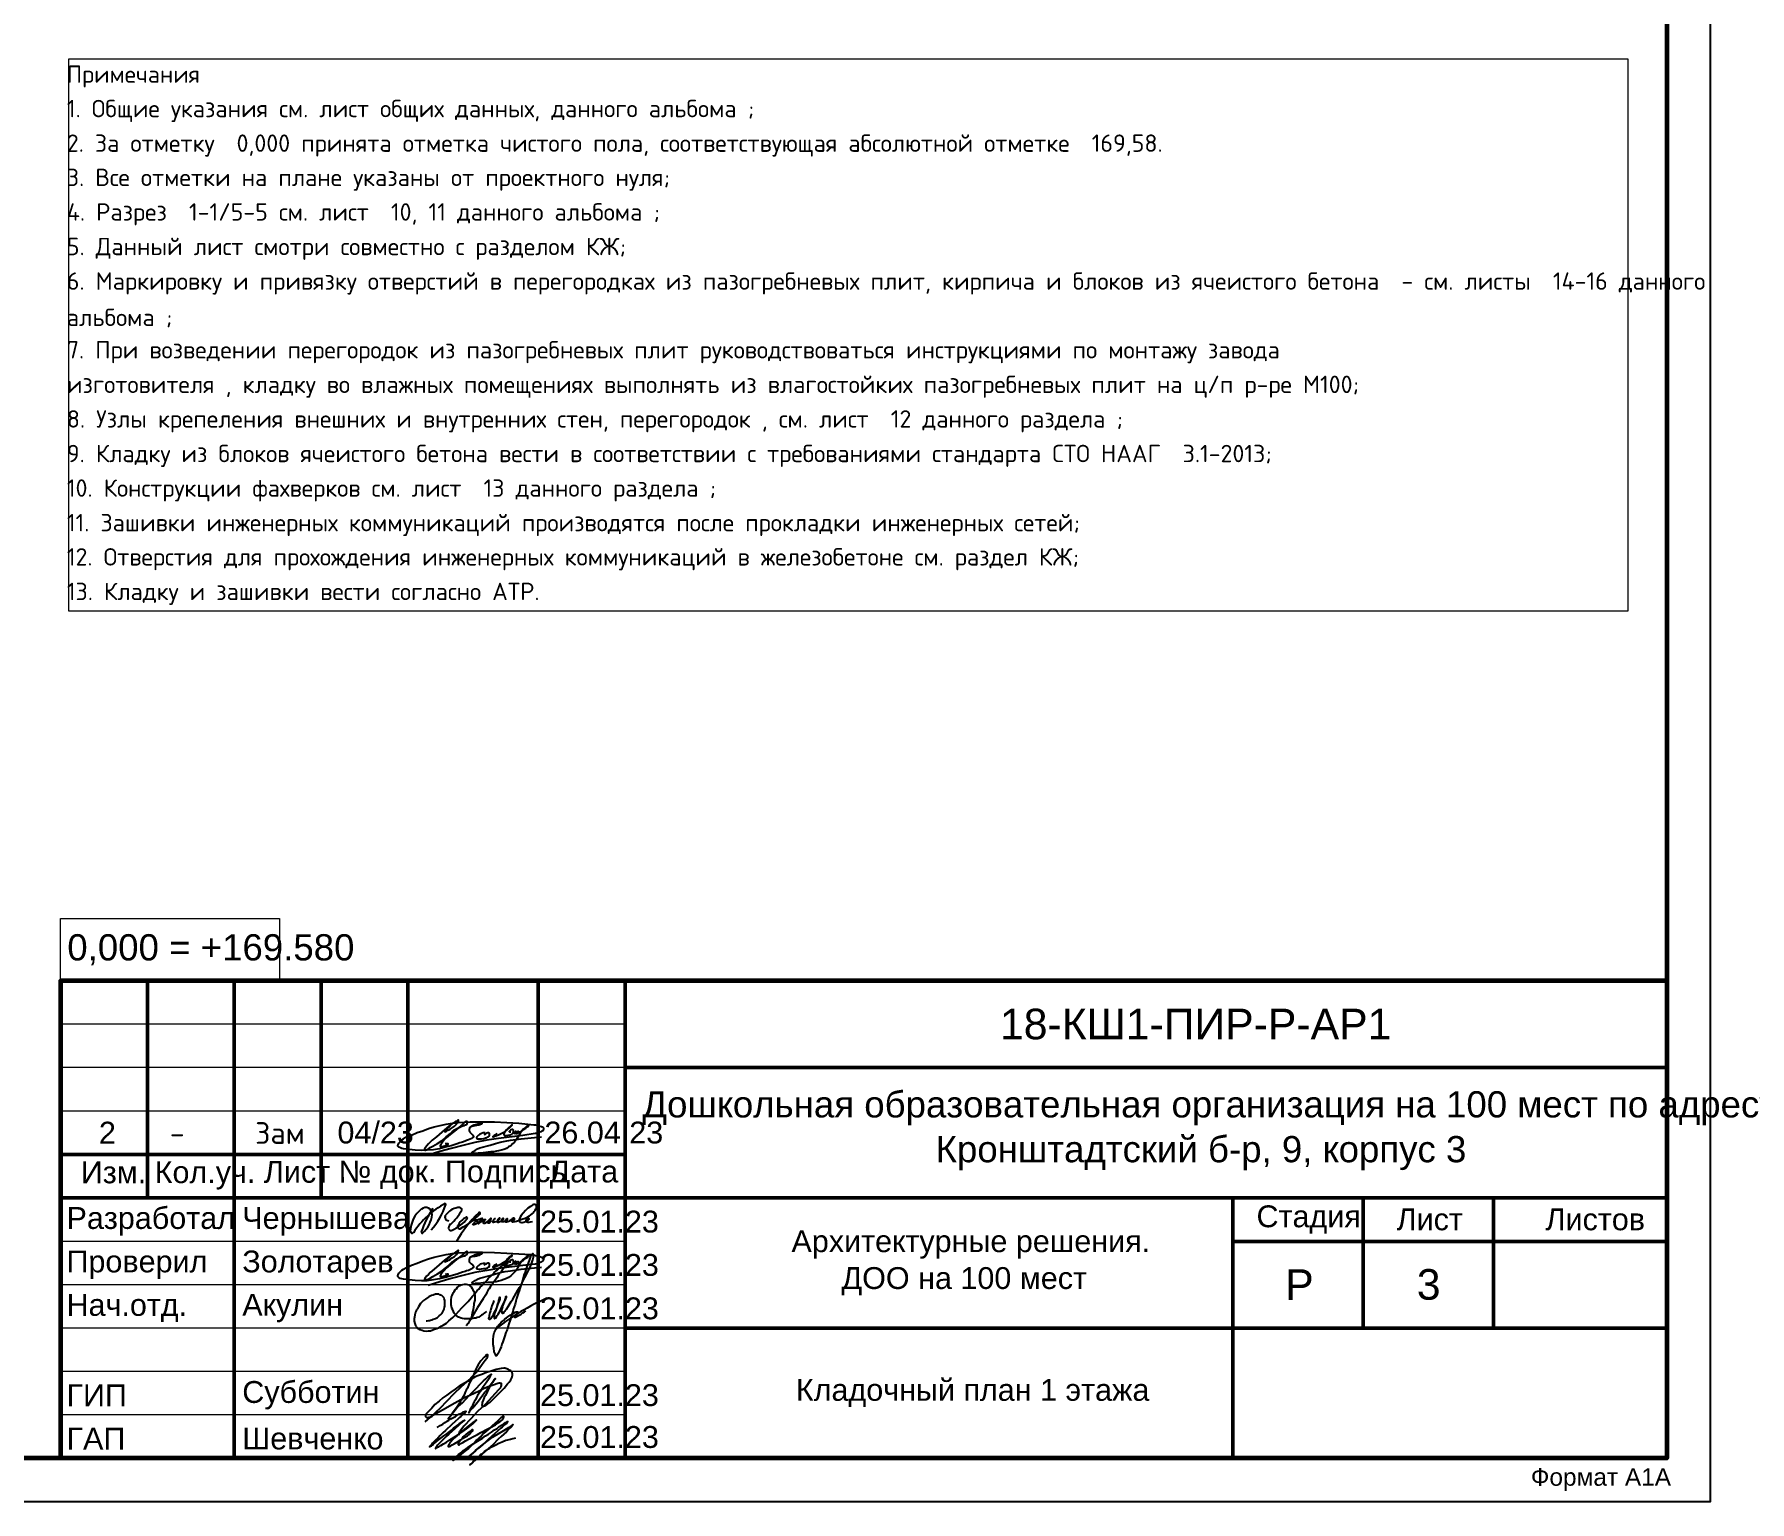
# Model space of a CAD drawing. Header units: millimetres. Extents: x -84737 to 172119, y -43083 to 59399.
# Drawn here: x 64833 to 84586, y -43083 to -26190 of the extents above; entities that cross this region are included whole.
import ezdxf

# ---------------------------------------------------------------- set-up
doc = ezdxf.new("R2010")
doc.units = ezdxf.units.MM
for name, color, linetype in [('PDF _Аннотации', 7, 'Continuous'), ('PDF _Видовые экраны', 7, 'Continuous'), ('PDF _Основные надписи', 7, 'Continuous'), ('PDF _Текст', 7, 'Continuous')]:
    doc.layers.add(name, color=color, linetype=linetype)
doc.styles.add('PDF GOSTCommon', font='arial.ttf')
doc.styles.add('PDF ISOCPEUR', font='isocpeur.ttf')

msp = doc.modelspace()

# ---------------------------------------------------------------- linework, layer by layer
at = {"layer": 'PDF _Аннотации', "lineweight": 9}
msp.add_lwpolyline([(83633, -36085), (83633, -37085), (82634, -37085)], dxfattribs=at)
at = {"layer": 'PDF _Аннотации', "lineweight": 60}
msp.add_lwpolyline([(83633, -37085), (65134, -37085), (65134, -42583)], dxfattribs=at)
at = {"layer": 'PDF _Аннотации', "lineweight": 50}
for points in [[(66137, -37085), (66137, -39586)], [(67136, -37085), (67136, -42583)], [(68135, -37085), (68135, -39586)], [(69134, -37085), (69134, -42583)], [(70637, -37085), (70637, -42583)], [(71636, -37085), (71636, -42583)], [(83633, -38084), (71636, -38084)], [(71636, -39087), (65134, -39087)], [(83633, -39586), (71636, -39586), (65134, -39586)], [(78633, -39586), (78633, -42583)], [(80136, -39586), (80136, -40086), (80136, -41085)], [(81635, -39586), (81635, -40086), (81635, -41085)], [(83633, -40086), (78633, -40086)], [(83633, -41085), (71636, -41085)]]:
    msp.add_lwpolyline(points, dxfattribs=at)
at = {"layer": 'PDF _Аннотации', "lineweight": 18}
for points in [[(71636, -37584), (65134, -37584)], [(71636, -38084), (65134, -38084)], [(71636, -38587), (65134, -38587)], [(71636, -40086), (65134, -40086)], [(71636, -40585), (65134, -40585)], [(71636, -41085), (65134, -41085)], [(71636, -41584), (65134, -41584)], [(71636, -42084), (65134, -42084)]]:
    msp.add_lwpolyline(points, dxfattribs=at)
at = {"layer": 'PDF _Аннотации', "lineweight": 25}
for points in [[(69854, -38769), (69879, -38752), (69896, -38744), (69913, -38740), (69930, -38735), (69951, -38731), (69972, -38727), (69981, -38723), (69985, -38727), (69985, -38731), (69981, -38735), (69972, -38740), (69964, -38744), (69951, -38748), (69926, -38752), (69905, -38757), (69888, -38761), (69871, -38765), (69858, -38769), (69849, -38774), (69845, -38778), (69845, -38786), (69841, -38795), (69841, -38803), (69841, -38812), (69845, -38820), (69849, -38829), (69862, -38846), (69879, -38858), (69883, -38862), (69888, -38871), (69892, -38875), (69892, -38879), (69892, -38888), (69888, -38892), (69879, -38896), (69871, -38901), (69833, -38917), (69811, -38926), (69794, -38934), (69765, -38943), (69735, -38951), (69701, -38964), (69634, -38985), (69566, -39002), (69498, -39019), (69430, -39032), (69358, -39036), (69291, -39040), (69219, -39036), (69151, -39028), (69083, -39019), (69066, -39015), (69049, -39011), (69032, -39002), (69024, -38994), (69020, -38989), (69020, -38981), (69024, -38973), (69032, -38956), (69045, -38939), (69054, -38926), (69066, -38917), (69083, -38905), (69113, -38888), (69176, -38862), (69240, -38833), (69308, -38812), (69371, -38786), (69439, -38769), (69507, -38752), (69574, -38735), (69646, -38727), (69714, -38719), (69786, -38714), (69854, -38710), (69926, -38710), (69993, -38710), (70133, -38710), (70273, -38719), (70413, -38727), (70552, -38740), (70586, -38744), (70603, -38744), (70620, -38748), (70654, -38761), (70675, -38765), (70683, -38769), (70692, -38774), (70696, -38778), (70696, -38786), (70696, -38795), (70692, -38803), (70688, -38812), (70679, -38816), (70667, -38824), (70633, -38837), (70616, -38846), (70599, -38846), (70459, -38867), (70180, -38901), (70044, -38922), (69905, -38947), (69769, -38981), (69634, -39015), (69502, -39053), (69367, -39095)], [(69621, -38761), (69574, -38803), (69566, -38812), (69562, -38820), (69562, -38824), (69579, -38816), (69596, -38807), (69608, -38803), (69621, -38795), (69646, -38778), (69672, -38761), (69693, -38735), (69701, -38723), (69710, -38710), (69718, -38706), (69718, -38697), (69718, -38693), (69718, -38689), (69714, -38689), (69710, -38689), (69697, -38702), (69684, -38706), (69659, -38723), (69608, -38761), (69557, -38803), (69464, -38884), (69413, -38922), (69392, -38943), (69371, -38964), (69350, -38989), (69329, -39015), (69325, -39019), (69325, -39028), (69325, -39032), (69329, -39036), (69333, -39036), (69337, -39036), (69354, -39028), (69367, -39023), (69392, -39006), (69422, -38989), (69477, -38960), (69528, -38926), (69574, -38884), (69625, -38846), (69646, -38824), (69672, -38803), (69697, -38786), (69727, -38774), (69756, -38761), (69786, -38752), (69799, -38744), (69807, -38744), (69811, -38740), (69816, -38731), (69820, -38723), (69820, -38714), (69820, -38710), (69816, -38706), (69811, -38706), (69803, -38706), (69799, -38710), (69790, -38714), (69769, -38735), (69672, -38816), (69621, -38854), (69574, -38896), (69553, -38917), (69532, -38943), (69524, -38956), (69515, -38968), (69511, -38977), (69507, -38981), (69507, -38985), (69507, -38989), (69515, -38989), (69524, -38994), (69532, -38994), (69545, -38989), (69574, -38981), (69583, -38977), (69591, -38973), (69600, -38964), (69591, -38964), (69583, -38964), (69566, -38964)], [(70383, -38812), (70374, -38820), (70366, -38829), (70362, -38837), (70357, -38841), (70357, -38846), (70366, -38841), (70374, -38837), (70387, -38829), (70391, -38824), (70404, -38816), (70404, -38820), (70400, -38824), (70391, -38829), (70383, -38833), (70374, -38837), (70374, -38841), (70383, -38846), (70391, -38846), (70404, -38837), (70417, -38829), (70442, -38816), (70468, -38799), (70493, -38782), (70518, -38765), (70523, -38761), (70527, -38752), (70523, -38752), (70518, -38752), (70510, -38757), (70501, -38765), (70489, -38774), (70463, -38795), (70446, -38816), (70429, -38841), (70413, -38867), (70383, -38917), (70362, -38943), (70341, -38964), (70319, -38985), (70294, -38998), (70269, -39015), (70239, -39028), (70209, -39036), (70180, -39044), (70154, -39049), (70120, -39057), (70091, -39057), (70061, -39061), (70002, -39066), (69943, -39070), (69913, -39074), (69896, -39074), (69883, -39074), (69875, -39070), (69875, -39066), (69875, -39061), (69879, -39057), (69888, -39053), (69913, -39036), (69938, -39019), (69964, -39011), (70082, -38977), (70142, -38960), (70197, -38943), (70256, -38934), (70315, -38922), (70438, -38905), (70556, -38896), (70675, -38884)], [(70023, -38837), (70002, -38837), (69981, -38846), (69968, -38850), (69960, -38854), (69947, -38862), (69938, -38875), (69930, -38884), (69926, -38892), (69926, -38896), (69930, -38901), (69938, -38905), (69951, -38905), (69964, -38905), (69981, -38905), (70010, -38901), (70027, -38896), (70040, -38896), (70053, -38888), (70061, -38884), (70070, -38875), (70074, -38867), (70074, -38858), (70074, -38846), (70070, -38841), (70065, -38837), (70061, -38837), (70057, -38837), (70044, -38841), (70036, -38846), (70023, -38854), (70010, -38858)], [(70159, -38846), (70142, -38858), (70125, -38871), (70112, -38879), (70112, -38884), (70116, -38884), (70129, -38879), (70137, -38875), (70180, -38858), (70218, -38841), (70256, -38820), (70273, -38807), (70290, -38790), (70307, -38778), (70324, -38761), (70332, -38752), (70336, -38748), (70336, -38744), (70332, -38744), (70328, -38748), (70324, -38752), (70315, -38761), (70298, -38774), (70281, -38790), (70269, -38803), (70252, -38824), (70243, -38841), (70239, -38854), (70243, -38858), (70243, -38862), (70247, -38867), (70256, -38867), (70264, -38867), (70290, -38862), (70311, -38858), (70332, -38850), (70341, -38846), (70349, -38837), (70353, -38829), (70353, -38816), (70353, -38807), (70349, -38803), (70345, -38799), (70341, -38799), (70336, -38799), (70324, -38803), (70315, -38807), (70307, -38816), (70302, -38820), (70307, -38824), (70319, -38824)], [(70324, -39845), (70332, -39845), (70341, -39845), (70349, -39845), (70353, -39840), (70357, -39840), (70362, -39836), (70362, -39832), (70362, -39823), (70357, -39819), (70353, -39819), (70345, -39823), (70336, -39828), (70332, -39832), (70328, -39840), (70324, -39849), (70328, -39853), (70332, -39857), (70336, -39861), (70345, -39861), (70353, -39857), (70370, -39857), (70387, -39853), (70408, -39845), (70446, -39832), (70484, -39819), (70518, -39802), (70535, -39794), (70548, -39785), (70569, -39764), (70582, -39756), (70590, -39743), (70599, -39730), (70607, -39713), (70616, -39701), (70616, -39692), (70616, -39684), (70611, -39671), (70607, -39667), (70603, -39667), (70595, -39663), (70586, -39663), (70573, -39667), (70561, -39675), (70548, -39684), (70518, -39705), (70489, -39730), (70463, -39760), (70438, -39790), (70429, -39806), (70425, -39815), (70421, -39828), (70417, -39836), (70421, -39849), (70421, -39853), (70421, -39861), (70425, -39866), (70429, -39866), (70442, -39870), (70455, -39870), (70472, -39866), (70510, -39849), (70518, -39845), (70523, -39840), (70527, -39836), (70531, -39832), (70531, -39828), (70527, -39823), (70523, -39823), (70514, -39823), (70506, -39828), (70501, -39832), (70497, -39840), (70493, -39845), (70493, -39853), (70497, -39857), (70501, -39861), (70506, -39861), (70518, -39866), (70531, -39866), (70548, -39861), (70569, -39857)], [(69879, -39895), (69896, -39878), (69909, -39861), (69921, -39853), (69934, -39845), (69943, -39836), (69951, -39832), (69968, -39828), (69976, -39823), (69981, -39823), (69989, -39819), (69989, -39823), (69993, -39823), (69989, -39828), (69989, -39832), (69981, -39836), (69972, -39849), (69964, -39853), (69960, -39861), (69955, -39874), (69947, -39878), (69947, -39883), (69951, -39878), (69955, -39874), (69964, -39870), (69972, -39861), (69981, -39857), (69985, -39853), (69993, -39849), (70002, -39845), (70010, -39840), (70019, -39836), (70027, -39836), (70023, -39840), (70015, -39849), (70006, -39866), (70002, -39870), (70002, -39874), (70010, -39878), (70015, -39878), (70023, -39878), (70027, -39874), (70036, -39870), (70053, -39857), (70070, -39845), (70078, -39840), (70087, -39836), (70091, -39832), (70095, -39828), (70095, -39823), (70091, -39823), (70087, -39823), (70082, -39828), (70078, -39832), (70070, -39840), (70065, -39845), (70061, -39849), (70065, -39849), (70061, -39857), (70057, -39861), (70057, -39866), (70057, -39870), (70057, -39874), (70061, -39874), (70065, -39874), (70070, -39874), (70078, -39870), (70082, -39866), (70087, -39861), (70091, -39853), (70091, -39849), (70091, -39845), (70091, -39840), (70087, -39840), (70082, -39836), (70074, -39836), (70070, -39840), (70065, -39845)], [(70142, -39823), (70129, -39832), (70120, -39840), (70116, -39849), (70112, -39853), (70108, -39857), (70112, -39861), (70112, -39866), (70116, -39866), (70120, -39866), (70125, -39866), (70129, -39861), (70137, -39861), (70150, -39857), (70163, -39853), (70171, -39845), (70180, -39836), (70188, -39832), (70192, -39828), (70192, -39823), (70192, -39819), (70188, -39819), (70184, -39823), (70180, -39828), (70175, -39832), (70171, -39836), (70167, -39845), (70167, -39853), (70163, -39857), (70163, -39861), (70167, -39866), (70171, -39866), (70175, -39866), (70180, -39866), (70192, -39857), (70205, -39853), (70222, -39845), (70230, -39836), (70235, -39832), (70235, -39828), (70235, -39823), (70230, -39823), (70226, -39828), (70222, -39828), (70218, -39840), (70214, -39849), (70214, -39853), (70214, -39857), (70222, -39857), (70226, -39857), (70239, -39857), (70252, -39853), (70264, -39845), (70273, -39840), (70281, -39836), (70281, -39832), (70281, -39828), (70277, -39828), (70273, -39828), (70269, -39832), (70260, -39845), (70260, -39849), (70260, -39857), (70260, -39861), (70264, -39861), (70269, -39861), (70277, -39857), (70286, -39857), (70298, -39853), (70311, -39845), (70328, -39836)], [(69849, -40268), (69879, -40251), (69896, -40247), (69913, -40238), (69930, -40234), (69951, -40230), (69972, -40226), (69981, -40226), (69985, -40226), (69985, -40230), (69981, -40234), (69972, -40238), (69964, -40242), (69951, -40247), (69926, -40255), (69905, -40259), (69888, -40259), (69871, -40264), (69858, -40268), (69849, -40272), (69845, -40281), (69845, -40285), (69841, -40293), (69841, -40302), (69841, -40314), (69841, -40323), (69849, -40331), (69862, -40344), (69879, -40357), (69883, -40365), (69888, -40369), (69892, -40374), (69892, -40382), (69892, -40386), (69888, -40391), (69879, -40395), (69871, -40403), (69833, -40420), (69811, -40425), (69794, -40433), (69765, -40441), (69735, -40454), (69701, -40463), (69634, -40484), (69566, -40501), (69498, -40518), (69430, -40530), (69358, -40539), (69291, -40539), (69219, -40535), (69151, -40530), (69083, -40522), (69066, -40518), (69045, -40513), (69032, -40501), (69024, -40496), (69020, -40488), (69020, -40480), (69024, -40471), (69032, -40454), (69041, -40441), (69054, -40429), (69066, -40416), (69083, -40408), (69113, -40391), (69176, -40361), (69240, -40336), (69308, -40310), (69371, -40289), (69439, -40268), (69507, -40251), (69574, -40238), (69646, -40226), (69714, -40217), (69786, -40213), (69854, -40209), (69926, -40209), (69993, -40209), (70133, -40213), (70273, -40221), (70413, -40230), (70552, -40238), (70586, -40242), (70603, -40247), (70620, -40251), (70654, -40259), (70675, -40268), (70683, -40268), (70692, -40272), (70696, -40281), (70696, -40285), (70696, -40293), (70692, -40302), (70688, -40310), (70679, -40319), (70667, -40327), (70633, -40340), (70616, -40344), (70599, -40348), (70459, -40365), (70180, -40399), (70044, -40420), (69905, -40446), (69769, -40480), (69634, -40513), (69502, -40552), (69367, -40594)], [(69621, -40259), (69574, -40302), (69566, -40314), (69562, -40323), (69579, -40314), (69596, -40310), (69608, -40302), (69621, -40293), (69646, -40276), (69672, -40259), (69693, -40238), (69701, -40226), (69710, -40209), (69714, -40204), (69718, -40196), (69718, -40192), (69714, -40187), (69710, -40192), (69697, -40200), (69684, -40209), (69659, -40226), (69608, -40264), (69557, -40302), (69464, -40382), (69413, -40425), (69392, -40446), (69371, -40467), (69350, -40488), (69329, -40513), (69325, -40522), (69325, -40530), (69325, -40535), (69329, -40535), (69333, -40535), (69337, -40535), (69354, -40526), (69367, -40522), (69392, -40509), (69422, -40492), (69477, -40458), (69528, -40425), (69574, -40386), (69621, -40344), (69646, -40323), (69672, -40306), (69697, -40289), (69727, -40272), (69756, -40259), (69786, -40251), (69799, -40247), (69807, -40242), (69811, -40238), (69816, -40234), (69820, -40226), (69820, -40217), (69820, -40209), (69816, -40204), (69811, -40204), (69803, -40209), (69799, -40209), (69790, -40217), (69769, -40238), (69672, -40314), (69621, -40357), (69574, -40395), (69553, -40420), (69532, -40441), (69524, -40454), (69515, -40467), (69511, -40475), (69507, -40484), (69507, -40488), (69515, -40492), (69524, -40492), (69532, -40492), (69545, -40488), (69574, -40480), (69583, -40475), (69591, -40471), (69600, -40467), (69600, -40463), (69591, -40463), (69583, -40463), (69566, -40467)], [(70383, -40310), (70374, -40323), (70366, -40327), (70362, -40336), (70357, -40340), (70357, -40344), (70366, -40340), (70374, -40336), (70387, -40331), (70391, -40323), (70404, -40319), (70400, -40323), (70391, -40327), (70383, -40331), (70374, -40340), (70374, -40344), (70383, -40344), (70391, -40344), (70404, -40340), (70417, -40331), (70442, -40314), (70468, -40302), (70493, -40281), (70518, -40268), (70523, -40259), (70527, -40251), (70523, -40251), (70518, -40255), (70510, -40259), (70501, -40264), (70489, -40272), (70463, -40293), (70446, -40314), (70429, -40340), (70413, -40365), (70383, -40420), (70362, -40441), (70341, -40463), (70319, -40484), (70294, -40501), (70269, -40513), (70239, -40526), (70209, -40535), (70180, -40543), (70150, -40552), (70120, -40556), (70091, -40560), (70061, -40560), (70002, -40564), (69943, -40573), (69913, -40573), (69896, -40577), (69883, -40573), (69875, -40568), (69875, -40564), (69879, -40556), (69888, -40552), (69909, -40535), (69938, -40522), (69964, -40509), (70082, -40480), (70142, -40458), (70197, -40446), (70256, -40433), (70315, -40425), (70438, -40408), (70556, -40395), (70675, -40382)], [(70125, -40767), (70116, -40793), (70108, -40810), (70103, -40827), (70099, -40844), (70091, -40865), (70087, -40886), (70078, -40907), (70074, -40924), (70070, -40941), (70070, -40954), (70065, -40971), (70065, -40975), (70070, -40979), (70070, -40983), (70074, -40983), (70078, -40983), (70082, -40983), (70091, -40975), (70099, -40962), (70120, -40928), (70137, -40894), (70154, -40861), (70167, -40827), (70180, -40797), (70192, -40767), (70197, -40750), (70197, -40738), (70197, -40734), (70192, -40734), (70188, -40738), (70188, -40742), (70184, -40750), (70180, -40767), (70175, -40789), (70167, -40805), (70163, -40822), (70159, -40835), (70150, -40865), (70146, -40882), (70137, -40903), (70133, -40920), (70129, -40937), (70129, -40954), (70129, -40966), (70129, -40971), (70133, -40975), (70137, -40975), (70137, -40971), (70146, -40966), (70154, -40954), (70163, -40941), (70175, -40924), (70197, -40886), (70214, -40852), (70230, -40818), (70260, -40759), (70264, -40746), (70269, -40734), (70269, -40729), (70269, -40725), (70269, -40721), (70264, -40725), (70260, -40725), (70260, -40734), (70256, -40746), (70243, -40784), (70230, -40822), (70226, -40839), (70218, -40861), (70214, -40873), (70214, -40890), (70218, -40903), (70218, -40907), (70222, -40911), (70226, -40911), (70230, -40911), (70239, -40907), (70243, -40899), (70252, -40890), (70260, -40877), (70269, -40865), (70290, -40835), (70324, -40780), (70345, -40750), (70362, -40717), (70400, -40649), (70421, -40619), (70438, -40590), (70468, -40530), (70497, -40475), (70527, -40412), (70544, -40382), (70556, -40353), (70565, -40323), (70573, -40298), (70582, -40268), (70582, -40255), (70582, -40247), (70582, -40238), (70578, -40234), (70578, -40230), (70573, -40230), (70569, -40230), (70561, -40238), (70556, -40247), (70548, -40259), (70544, -40272), (70531, -40306), (70506, -40374), (70484, -40441), (70472, -40475), (70463, -40509), (70446, -40564), (70434, -40594), (70425, -40628), (70417, -40657), (70404, -40687), (70387, -40742), (70379, -40776), (70370, -40810), (70357, -40839), (70349, -40869), (70345, -40894), (70332, -40924), (70328, -40937), (70324, -40954), (70311, -40992), (70298, -41034), (70286, -41072), (70277, -41106), (70264, -41136), (70247, -41186), (70230, -41242), (70218, -41271), (70209, -41301), (70192, -41335), (70180, -41364), (70171, -41381), (70163, -41394), (70159, -41398), (70154, -41402), (70150, -41402), (70146, -41402), (70146, -41398), (70142, -41390), (70137, -41373), (70129, -41356), (70125, -41313), (70120, -41292), (70116, -41275), (70116, -41242), (70116, -41212), (70120, -41182), (70125, -41153), (70129, -41140), (70137, -41123), (70142, -41110), (70150, -41093), (70171, -41064), (70184, -41047), (70192, -41034), (70214, -41013), (70235, -40996), (70256, -40975), (70269, -40966), (70286, -40954), (70311, -40937), (70341, -40920), (70370, -40903), (70383, -40899), (70391, -40899), (70396, -40899), (70400, -40899), (70396, -40903), (70391, -40911), (70387, -40920), (70374, -40932), (70370, -40941), (70366, -40945), (70362, -40954), (70362, -40958), (70366, -40958), (70370, -40958), (70379, -40958), (70383, -40954), (70400, -40945), (70417, -40937), (70438, -40924), (70446, -40916), (70459, -40907), (70476, -40899), (70493, -40886)], [(70159, -40344), (70142, -40357), (70125, -40369), (70112, -40378), (70112, -40382), (70116, -40382), (70129, -40382), (70137, -40378), (70180, -40361), (70218, -40340), (70256, -40319), (70273, -40306), (70290, -40293), (70307, -40276), (70324, -40259), (70332, -40255), (70336, -40251), (70336, -40247), (70332, -40247), (70328, -40247), (70324, -40251), (70315, -40259), (70298, -40272), (70281, -40289), (70269, -40306), (70252, -40323), (70243, -40344), (70239, -40353), (70243, -40361), (70243, -40365), (70247, -40365), (70256, -40365), (70264, -40365), (70290, -40365), (70311, -40357), (70332, -40353), (70341, -40344), (70349, -40340), (70353, -40327), (70353, -40319), (70353, -40306), (70349, -40302), (70345, -40298), (70341, -40298), (70336, -40298), (70324, -40302), (70315, -40306), (70307, -40314), (70302, -40319), (70307, -40323), (70319, -40323)], [(69346, -41000), (69358, -41000), (69375, -40996), (69384, -40996), (69397, -40992), (69409, -40988), (69426, -40983), (69452, -40975), (69477, -40962), (69494, -40945), (69515, -40928), (69528, -40911), (69540, -40890), (69553, -40865), (69557, -40844), (69562, -40831), (69562, -40818), (69562, -40789), (69562, -40780), (69562, -40767), (69557, -40755), (69553, -40746), (69549, -40734), (69540, -40725), (69532, -40717), (69524, -40708), (69511, -40704), (69502, -40700), (69490, -40695), (69477, -40695), (69452, -40695), (69426, -40704), (69405, -40708), (69384, -40721), (69375, -40725), (69363, -40734), (69337, -40750), (69316, -40767), (69299, -40784), (69282, -40801), (69270, -40822), (69257, -40839), (69244, -40861), (69236, -40873), (69231, -40886), (69223, -40903), (69219, -40916), (69215, -40932), (69210, -40958), (69206, -40979), (69206, -40992), (69206, -41004), (69215, -41030), (69219, -41043), (69223, -41055), (69231, -41064), (69236, -41076), (69253, -41089), (69274, -41102), (69299, -41110), (69320, -41115), (69346, -41119), (69371, -41115), (69397, -41115), (69422, -41106), (69443, -41098), (69469, -41089), (69494, -41076), (69519, -41064), (69540, -41051), (69562, -41038), (69579, -41026), (69591, -41017), (69600, -41009), (69608, -41000), (69651, -40962), (69689, -40928), (69723, -40890), (69756, -40852), (69790, -40818), (69807, -40801), (69828, -40780), (69862, -40738), (69879, -40717), (69896, -40700), (69909, -40683), (69921, -40666), (69934, -40653), (69951, -40636), (69968, -40615), (69989, -40594), (70027, -40552), (70044, -40535), (70061, -40513), (70099, -40480), (70116, -40458), (70129, -40446), (70146, -40429), (70163, -40416), (70184, -40399), (70205, -40378), (70230, -40361), (70252, -40344), (70273, -40331), (70281, -40323), (70286, -40319), (70290, -40319), (70290, -40323), (70286, -40327), (70277, -40340), (70247, -40382), (70235, -40399), (70222, -40416), (70209, -40437), (70192, -40454), (70175, -40480), (70159, -40505), (70142, -40530), (70125, -40552), (70112, -40568), (70103, -40585), (70082, -40615), (70070, -40632), (70057, -40653), (70044, -40674), (70032, -40700), (70002, -40746), (69938, -40848), (69879, -40949), (69845, -41000), (69828, -41030), (69807, -41059)], [(70023, -40336), (70002, -40340), (69981, -40344), (69968, -40348), (69960, -40357), (69947, -40365), (69938, -40374), (69930, -40382), (69926, -40391), (69926, -40399), (69930, -40403), (69938, -40403), (69951, -40408), (69964, -40408), (69981, -40403), (70010, -40399), (70027, -40399), (70040, -40395), (70053, -40391), (70061, -40382), (70070, -40378), (70074, -40369), (70074, -40357), (70074, -40344), (70070, -40340), (70065, -40336), (70061, -40336), (70057, -40336), (70044, -40340), (70036, -40348), (70023, -40353), (70010, -40361)], [(70040, -40894), (70027, -40903), (70015, -40911), (70006, -40920), (69998, -40928), (69981, -40937), (69972, -40945), (69951, -40958), (69934, -40962), (69917, -40971), (69900, -40971), (69883, -40975), (69866, -40979), (69824, -40979), (69786, -40979), (69765, -40975), (69748, -40971), (69731, -40962), (69718, -40958), (69701, -40949), (69689, -40937), (69680, -40924), (69667, -40911), (69659, -40894), (69651, -40873), (69642, -40856), (69638, -40835), (69634, -40818), (69634, -40797), (69634, -40780), (69634, -40763), (69638, -40725), (69646, -40708), (69651, -40691), (69659, -40674), (69667, -40662), (69680, -40645), (69693, -40632), (69706, -40615), (69718, -40607), (69735, -40594), (69748, -40585), (69769, -40581), (69786, -40577), (69807, -40577), (69820, -40581), (69837, -40585), (69849, -40598), (69862, -40611), (69875, -40628), (69883, -40645), (69892, -40657), (69900, -40670), (69900, -40687), (69905, -40704), (69905, -40725), (69905, -40763), (69896, -40801), (69896, -40818), (69892, -40844), (69888, -40869), (69879, -40899), (69875, -40916), (69871, -40932), (69866, -40954), (69862, -40979)], [(69333, -42164), (69422, -42088), (69464, -42046), (69507, -42008), (69667, -41838), (69752, -41758), (69841, -41682), (69879, -41639), (69921, -41597), (69955, -41551), (69989, -41500), (70023, -41453), (70044, -41432), (70053, -41419), (70053, -41415), (70057, -41407), (70057, -41398), (70057, -41394), (70053, -41394), (70044, -41394), (70036, -41398), (70027, -41407), (70015, -41419), (69976, -41462), (69960, -41483), (69943, -41508), (69930, -41534), (69917, -41559), (69896, -41614), (69871, -41669), (69841, -41724), (69820, -41775), (69807, -41800), (69794, -41821), (69778, -41864), (69765, -41889), (69748, -41915), (69739, -41927), (69731, -41944), (69723, -41961), (69710, -41978), (69684, -42016), (69655, -42054), (69642, -42075), (69629, -42092), (69617, -42105), (69608, -42114), (69604, -42122), (69604, -42126), (69600, -42126), (69604, -42126), (69604, -42122), (69608, -42118), (69646, -42071), (69680, -42025), (69697, -42003), (69718, -41982), (69765, -41944), (69803, -41902), (69841, -41860), (69883, -41817), (69926, -41775), (69964, -41733), (69985, -41711), (70006, -41690), (70032, -41669), (70053, -41648), (70074, -41631), (70082, -41622), (70087, -41622), (70095, -41614), (70095, -41618), (70095, -41622), (70091, -41627), (70082, -41639), (70078, -41652), (70070, -41665), (70036, -41716), (70002, -41762), (69972, -41809), (69955, -41834), (69938, -41860), (69926, -41885), (69913, -41910), (69900, -41932), (69896, -41944), (69888, -41957), (69879, -41974), (69871, -41991), (69849, -42029), (69845, -42046), (69841, -42054), (69837, -42059), (69841, -42054), (69845, -42050), (69854, -42033), (69862, -42020), (69883, -42003), (69921, -41957), (69960, -41906), (69976, -41885), (69989, -41864), (70019, -41826), (70036, -41805), (70053, -41783), (70061, -41771), (70070, -41758), (70082, -41741), (70095, -41728), (70120, -41690), (70129, -41682), (70133, -41678), (70137, -41673), (70137, -41669), (70142, -41669), (70137, -41669), (70133, -41678), (70129, -41682), (70108, -41711), (70091, -41737), (70078, -41758), (70065, -41783), (70053, -41809), (70027, -41860), (70015, -41885), (70002, -41915), (69989, -41940), (69989, -41957), (69985, -41970), (69989, -41978), (69989, -41982), (69993, -41987), (69998, -41987), (70006, -41982), (70019, -41978), (70032, -41974), (70057, -41957), (70078, -41940), (70120, -41898), (70163, -41855), (70205, -41813), (70243, -41775), (70281, -41728), (70302, -41707), (70319, -41682), (70332, -41656), (70336, -41644), (70341, -41627), (70341, -41614), (70336, -41597), (70332, -41584), (70319, -41576), (70307, -41567), (70294, -41563), (70264, -41551), (70252, -41546), (70239, -41546), (70209, -41551), (70150, -41563), (70095, -41580), (70040, -41597), (69985, -41618), (69930, -41639), (69879, -41665), (69828, -41694), (69778, -41724), (69727, -41754), (69680, -41788), (69629, -41821), (69583, -41855), (69536, -41889), (69494, -41927), (69447, -41965), (69409, -42008), (69367, -42050), (69346, -42071), (69342, -42084), (69337, -42092), (69337, -42101), (69342, -42105), (69346, -42109), (69350, -42114), (69358, -42114), (69375, -42109), (69388, -42109), (69401, -42105), (69413, -42097), (69439, -42080), (69464, -42063), (69490, -42050), (69540, -42020), (69642, -41965), (69744, -41906), (69794, -41881), (69849, -41855), (69955, -41805), (70006, -41779), (70061, -41758), (70116, -41737), (70171, -41720), (70188, -41716), (70192, -41716), (70201, -41720), (70209, -41720), (70209, -41728), (70209, -41737), (70209, -41745), (70205, -41758), (70201, -41771), (70180, -41796), (70103, -41881), (70023, -41965), (69938, -42046), (69858, -42130), (69778, -42215), (69761, -42241), (69739, -42262), (69731, -42274), (69727, -42287), (69723, -42300), (69723, -42317)], [(69473, -42228), (69507, -42207), (69536, -42190), (69562, -42173), (69587, -42156), (69608, -42143), (69629, -42130), (69651, -42118), (69667, -42109), (69684, -42101), (69697, -42092), (69710, -42084), (69723, -42075), (69744, -42067), (69761, -42059), (69773, -42050), (69786, -42046), (69794, -42046), (69803, -42042), (69803, -42046), (69807, -42046), (69803, -42046), (69803, -42050), (69794, -42054), (69790, -42063), (69782, -42071), (69769, -42080), (69756, -42092), (69744, -42101), (69731, -42114), (69714, -42130), (69680, -42160), (69642, -42194), (69570, -42262), (69536, -42291), (69507, -42321), (69481, -42351), (69456, -42372), (69435, -42393), (69418, -42410), (69405, -42427), (69392, -42440), (69388, -42448), (69384, -42452), (69388, -42448), (69397, -42444), (69405, -42440), (69418, -42431), (69430, -42418), (69456, -42397), (69485, -42376), (69515, -42351), (69549, -42325), (69583, -42300), (69621, -42270), (69659, -42236), (69697, -42211), (69714, -42198), (69727, -42186), (69739, -42177), (69752, -42169), (69761, -42160), (69765, -42156), (69773, -42152), (69778, -42147), (69782, -42147), (69786, -42143), (69786, -42147), (69782, -42147), (69778, -42152), (69769, -42160), (69761, -42169), (69748, -42177), (69735, -42190), (69718, -42207), (69680, -42241), (69642, -42274), (69608, -42304), (69574, -42334), (69549, -42359), (69524, -42384), (69498, -42410), (69477, -42431), (69469, -42444), (69460, -42452), (69456, -42461), (69452, -42465), (69452, -42469), (69456, -42469), (69460, -42465), (69469, -42461), (69477, -42456), (69490, -42452), (69502, -42444), (69515, -42435), (69545, -42418), (69579, -42397), (69617, -42372), (69689, -42329), (69723, -42304), (69756, -42283), (69782, -42262), (69811, -42245), (69862, -42202), (69888, -42181), (69909, -42160), (69917, -42152), (69921, -42147), (69926, -42143), (69921, -42143), (69917, -42147), (69909, -42152), (69900, -42160), (69888, -42169), (69858, -42190), (69828, -42215), (69765, -42266), (69701, -42321), (69672, -42346), (69646, -42376), (69634, -42389), (69625, -42397), (69617, -42410), (69612, -42418), (69604, -42431), (69600, -42440), (69600, -42444), (69600, -42448), (69604, -42448), (69612, -42448), (69621, -42444), (69629, -42440), (69646, -42427), (69667, -42418), (69714, -42389), (69735, -42376), (69756, -42363), (69773, -42351), (69790, -42342), (69807, -42334), (69820, -42325), (69841, -42308), (69858, -42287), (69879, -42270), (69883, -42266), (69883, -42262), (69883, -42257), (69879, -42257), (69871, -42257), (69862, -42262), (69854, -42270), (69841, -42279), (69824, -42291), (69807, -42304), (69773, -42338), (69761, -42355), (69744, -42372), (69731, -42389), (69723, -42401), (69714, -42410), (69714, -42418), (69714, -42423), (69718, -42427), (69723, -42427), (69731, -42423), (69739, -42414), (69752, -42410), (69769, -42401), (69799, -42384), (69833, -42363), (69905, -42325), (69938, -42308), (69976, -42287), (70057, -42245), (70095, -42224), (70129, -42207), (70142, -42198), (70154, -42190), (70180, -42173), (70197, -42160), (70214, -42147), (70222, -42139), (70230, -42130), (70235, -42118), (70239, -42109), (70239, -42105), (70239, -42101), (70230, -42101), (70226, -42101), (70222, -42105), (70214, -42114), (70205, -42118), (70197, -42126), (70188, -42135), (70167, -42156), (70137, -42181), (70108, -42207), (70078, -42236), (70010, -42296), (69981, -42325), (69951, -42351), (69926, -42376), (69905, -42401), (69858, -42444), (69833, -42469), (69807, -42490), (69748, -42537), (69723, -42558), (69697, -42579), (69689, -42588), (69676, -42592), (69667, -42600), (69663, -42605), (69655, -42609), (69655, -42605), (69651, -42605), (69655, -42600), (69655, -42596), (69663, -42592), (69667, -42583), (69676, -42575), (69697, -42558), (69718, -42541), (69744, -42520), (69773, -42495), (69807, -42473), (69841, -42448), (69917, -42397), (69993, -42351), (70027, -42325), (70065, -42304), (70099, -42283), (70133, -42257), (70163, -42241), (70188, -42219), (70214, -42202), (70239, -42186), (70260, -42173), (70269, -42169), (70273, -42164), (70277, -42160), (70281, -42160), (70286, -42160), (70281, -42164), (70281, -42169), (70273, -42173), (70269, -42181), (70260, -42190), (70247, -42198), (70235, -42211), (70222, -42224), (70205, -42236), (70171, -42266), (70099, -42334), (70065, -42363), (70032, -42393), (69998, -42423), (69968, -42452), (69938, -42473), (69913, -42499), (69888, -42520), (69862, -42541), (69841, -42558), (69824, -42575), (69816, -42583), (69807, -42588), (69803, -42592), (69807, -42588), (69811, -42583), (69820, -42579), (69828, -42571), (69841, -42558), (69854, -42550), (69883, -42524), (69913, -42495), (69976, -42444), (70044, -42389), (70074, -42368), (70108, -42342), (70175, -42300), (70239, -42262), (70269, -42245), (70294, -42228), (70319, -42215), (70328, -42207), (70336, -42202), (70341, -42198), (70345, -42194), (70345, -42198), (70341, -42202), (70336, -42207), (70332, -42215), (70324, -42224), (70315, -42232), (70302, -42241), (70294, -42253), (70269, -42279), (70239, -42304), (70209, -42334), (70175, -42363), (70112, -42427), (70040, -42490), (69972, -42554), (69938, -42583), (69909, -42609), (69896, -42617), (69883, -42630), (69875, -42638), (69866, -42647), (69858, -42651), (69854, -42655), (69854, -42660), (69849, -42660), (69854, -42655), (69862, -42647), (69875, -42634), (69888, -42622), (69905, -42605), (69943, -42571), (69960, -42554), (69976, -42537), (69993, -42528), (70006, -42516), (70015, -42511), (70019, -42507), (70032, -42495), (70040, -42490), (70053, -42482), (70065, -42473), (70078, -42465), (70091, -42456), (70108, -42448), (70146, -42427), (70184, -42410), (70222, -42393), (70264, -42376), (70286, -42372), (70315, -42363), (70345, -42355), (70362, -42351), (70379, -42346)]]:
    msp.add_lwpolyline(points, dxfattribs=at)
for points in [[(69304, -39992, 0.199923), (69413, -39776, 0.668438), (69291, -39714)], [(69404, -39954, 0.098046), (69571, -39662, 0.676193), (69561, -39655)], [(69755, -39727, 0.392449), (69746, -39703, 0.136204), (69709, -39697)], [(69611, -39952, 0.410142), (69644, -39959, 0.108324), (69821, -39822)], [(69964, -39775, 1.2655), (69948, -39760, 0.068263), (69694, -40088)], [(69928, -39879, 0.493801), (69931, -39842, 0.2347), (69874, -39854)]]:
    msp.add_lwpolyline(points, format="xyb", dxfattribs=at)
for centre, radius, start, end in [((70017, -40511), 972, 117.8346, 147.3044), ((69737, -39897), 201, 97.8938, 146.2929), ((69500, -39978), 337, 127.8478, 179.9061), ((70372, -40338), 1141, 146.3588, 161.5653), ((69606, -39804), 44.4, 154.0665, 270.1193), ((69665, -39931), 61.4, 132.1196, 198.7215), ((69128, -39364), 726, 313.483, 329.8492), ((69894, -39995), 205, 115.1653, 154.4278), ((69382, -39220), 802, 296.7298, 316.5388), ((69809, -39817), 10.6, 334.4733, 100.3035), ((69881, -39796), 95.3, 270.7476, 297.5789), ((69183, -39974), 19, 179.8911, 322.9996), ((69301, -39982), 10.6, 155.7047, 309.5807), ((69733, -39914), 27.5, 159.5567, 291.2441), ((71829, -43234), 2722, 113.7068, 127.8483)]:
    msp.add_arc(centre, radius, start, end, dxfattribs=at)
at = {"layer": 'PDF _Видовые экраны', "lineweight": 0}
msp.add_lwpolyline([(65227, -32826), (83188, -32826), (83188, -26476), (65227, -26476)], close=True, dxfattribs=at)
at = {"layer": 'PDF _Основные надписи', "lineweight": 25}
msp.add_lwpolyline([(84132, 16309), (84132, -43083), (40, -43083), (40, 16309)], close=True, dxfattribs=at)
at = {"layer": 'PDF _Основные надписи', "lineweight": 60}
msp.add_lwpolyline([(83633, 15809), (83633, -42583), (2038, -42583), (2038, 15809)], close=True, dxfattribs=at)
at = {"layer": 'PDF _Основные надписи', "lineweight": 9}
msp.add_lwpolyline([(65134, -36369), (67657, -36369), (67657, -37085), (65134, -37085)], close=True, dxfattribs=at)

# ---------------------------------------------------------------- texts
at = {"layer": 'PDF _Текст', "attachment_point": 4}
for s, insert, char_height, style in [('Примечания ', (65208, -26676), 198.03, 'PDF ISOCPEUR'), ('1. Общие указания см. лист общих данных, данного альбома ;', (65208, -27072), 200.13, 'PDF ISOCPEUR'), ('2. За отметку  0,000 принята отметка чистого пола, соответствующая абсолютной отметке  169,58.', (65208, -27470), 200.13, 'PDF ISOCPEUR'), ('3. Все отметки на плане указаны от проектного нуля;', (65208, -27864), 200.13, 'PDF ISOCPEUR'), ('4. Разрез  1-1/5-5 см. лист  10, 11 данного альбома ;', (65208, -28262), 200.13, 'PDF ISOCPEUR'), ('5. Данный лист смотри совместно с разделом КЖ;', (65208, -28660), 200.13, 'PDF ISOCPEUR'), ('6. Маркировку и привязку отверстий в перегородках из пазогребневых плит, кирпича и блоков из ячеистого бетона  - см. листы  14-16 данного', (65208, -29058), 200.132, 'PDF ISOCPEUR'), ('альбома ;', (65208, -29456), 200.1, 'PDF ISOCPEUR'), ('7. При возведении перегородок из пазогребневых плит руководствоваться инструкциями по монтажу завода', (65208, -29849), 200.13, 'PDF ISOCPEUR'), ('изготовителя , кладку во влажных помещениях выполнять из влагостойких пазогребневых плит на ц/п р-ре М100;', (65208, -30247), 200.132, 'PDF ISOCPEUR'), ('8. Узлы крепеления внешних и внутренних стен, перегородок , см. лист  12 данного раздела ;', (65208, -30645), 200.13, 'PDF ISOCPEUR'), ('9. Кладку из блоков ячеистого бетона вести в соответствии с требованиями стандарта СТО НААГ  3.1-2013;', (65208, -31043), 200.132, 'PDF ISOCPEUR'), ('10. Конструкции фахверков см. лист  13 данного раздела ;', (65208, -31441), 200.13, 'PDF ISOCPEUR'), ('11. Зашивки инженерных коммуникаций производятся после прокладки инженерных сетей;', (65208, -31839), 200.13, 'PDF ISOCPEUR'), ('12. Отверстия для прохождения инженерных коммуникаций в железобетоне см. раздел КЖ;', (65208, -32233), 200.13, 'PDF ISOCPEUR'), ('13. Кладку и зашивки вести согласно АТР.', (65208, -32631), 200.13, 'PDF ISOCPEUR'), ('0,000 = +169.580', (65213, -36729), 301.9, 'PDF GOSTCommon'), ('18-КШ1-ПИР-Р-АР1', (75953, -37586), 352.22, 'PDF GOSTCommon'), ('Дошкольная образовательная организация на 100 мест по адресу: г.Москва,', (71834, -38554), 301.9, 'PDF GOSTCommon'), ('2', (65577, -38835), 252, 'PDF GOSTCommon'), ('Зам', (67376, -38839), 250, 'PDF ISOCPEUR'), ('04/23', (68324, -38835), 251.6, 'PDF GOSTCommon'), ('26.04.23', (70707, -38835), 251.6, 'PDF GOSTCommon'), ('-', (66394, -38839), 250, 'PDF ISOCPEUR'), ('Кронштадтский б-р, 9, корпус 3', (75212, -39070), 301.9, 'PDF GOSTCommon'), ('Дата', (70767, -39318), 251.6, 'PDF GOSTCommon'), ('Разработал', (65204, -39855), 251.6, 'PDF GOSTCommon'), ('Чернышева', (67228, -39855), 251.6, 'PDF GOSTCommon'), ('Стадия', (78907, -39834), 251.6, 'PDF GOSTCommon'), ('25.01.23', (70657, -39860), 251.6, 'PDF GOSTCommon'), ('Лист', (80520, -39834), 251.6, 'PDF GOSTCommon'), ('Листов', (82235, -39834), 251.6, 'PDF GOSTCommon'), ('Архитектурные решения.', (73552, -40122), 251.58, 'PDF GOSTCommon'), ('Проверил', (65204, -40355), 251.6, 'PDF GOSTCommon'), ('Золотарев', (67228, -40355), 251.6, 'PDF GOSTCommon'), ('25.01.23', (70657, -40359), 251.6, 'PDF GOSTCommon'), ('ДОО на 100 мест', (74128, -40545), 251.58, 'PDF GOSTCommon'), ('Р', (79238, -40584), 352, 'PDF GOSTCommon'), ('3', (80753, -40584), 352, 'PDF GOSTCommon'), ('Акулин', (67228, -40854), 251.6, 'PDF GOSTCommon'), ('Нач.отд.', (65204, -40854), 251.6, 'PDF GOSTCommon'), ('25.01.23', (70657, -40859), 251.6, 'PDF GOSTCommon'), ('Субботин', (67228, -41858), 251.6, 'PDF GOSTCommon'), ('Кладочный план 1 этажа', (73603, -41832), 251.58, 'PDF GOSTCommon'), ('ГИП', (65204, -41858), 251.6, 'PDF GOSTCommon'), ('25.01.23', (70657, -41858), 251.6, 'PDF GOSTCommon'), ('ГАП', (65204, -42357), 251.6, 'PDF GOSTCommon'), ('Шевченко', (67228, -42357), 251.6, 'PDF GOSTCommon'), ('25.01.23', (70657, -42340), 251.6, 'PDF GOSTCommon'), ('Формат А1А', (82066, -42829), 201.3, 'PDF GOSTCommon')]:
    msp.add_mtext(s, dxfattribs=dict(at, insert=insert, char_height=char_height, style=style))
at = {"layer": 'PDF _Текст', "insert": (65369, -39330), "char_height": 251.58, "attachment_point": 4, "rotation": 0.1464, "style": 'PDF GOSTCommon'}
msp.add_mtext('Изм. Кол.уч. Лист № док. Подпись', dxfattribs=at)

doc.saveas('drawing.dxf')
